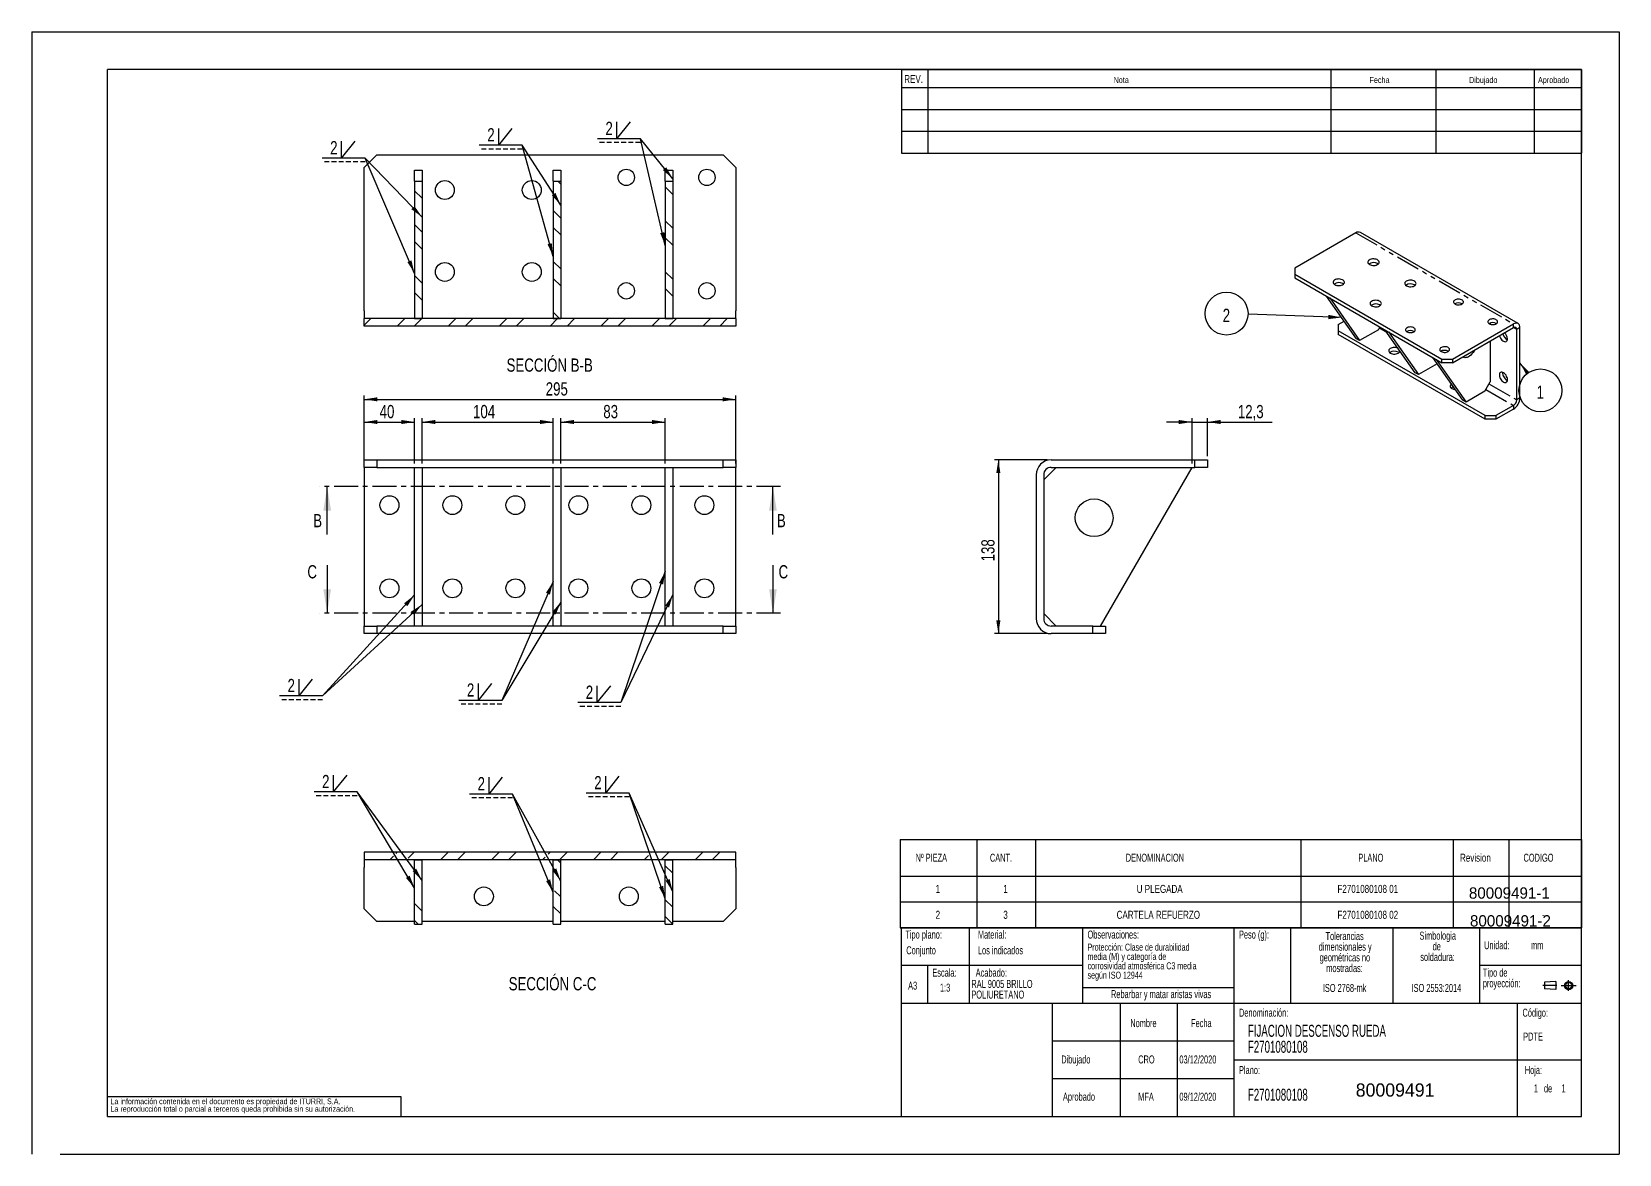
# Model space of a CAD drawing. Extents: x 0 to 420, y 0 to 297.
import ezdxf

# ---------------------------------------------------------------- set-up
doc = ezdxf.new("R2010")
doc.units = 0
for name, pattern in [('SLD-CENTRADA-DOBLE', [12.7, 6.35, -1.27, 1.27, -1.27, 1.27, -1.27]), ('SLD-CENTRADA-SIMPLE', [10.16, 6.35, -1.27, 1.27, -1.27]), ('SLD-CENTRADA-TRAZOS-LARGOS', [19.05, 15.24, -1.27, 1.27, -1.27]), ('SLD-CONTINUA', [0]), ('SLD-DISCONTINUA', [1.905, 1.27, -0.635])]:
    doc.linetypes.add(name, pattern=pattern)
doc.layers.get('0').update_dxf_attribs({"linetype": 'CONTINUOUS'})
doc.layers.add('FORMATO', color=7, linetype='SLD-CONTINUA')
doc.layers.add('SLD-0', color=179, linetype='SLD-CONTINUA')
doc.styles.add('SLDTEXTSTYLE0', font='TXT', dxfattribs={"width": 0.605})
doc.styles.add('SLDTEXTSTYLE1', font='TXT', dxfattribs={"width": 0.75})
doc.dimstyles.new('SLDDIMSTYLE0', dxfattribs={"dimtxt": 3.5, "dimasz": 3.5, "dimexe": 0, "dimexo": 0.0625, "dimgap": 0.875, "dimtad": 1, "dimdec": 1, "dimlfac": 3, "dimrnd": 1e-09, "dimzin": 12, "dimdsep": 46, "dimtxsty": 'SLDTEXTSTYLE1', "dimsah": 1, "dimcen": 0.09, "dimadec": 0, "dimazin": 0, "dimtfac": 1, "dimtdec": 1, "dimtofl": 0, "dimtmove": 0, "dimatfit": 3, "dimfxl": 1, "dimtolj": 1, "dimtzin": 12, "dimarcsym": 0})
doc.dimstyles.new('SLDDIMSTYLE1', dxfattribs={"dimtxt": 0.18, "dimasz": 3.5, "dimexe": 0, "dimexo": 0.0625, "dimgap": 0, "dimtad": 0, "dimtih": 1, "dimtoh": 1, "dimdec": 0, "dimrnd": 1e-09, "dimzin": 0, "dimdsep": 46, "dimtxsty": 'Standard', "dimsah": 1, "dimcen": 0.09, "dimadec": 0, "dimazin": 0, "dimtfac": 3.5, "dimtdec": 0, "dimtofl": 0, "dimtmove": 0, "dimatfit": 3, "dimfxl": 1, "dimtolj": 1, "dimtzin": 0, "dimarcsym": 0})
doc.dimstyles.new('SLDDIMSTYLE2', dxfattribs={"dimtxt": 3.5, "dimasz": 3.5, "dimexe": 0, "dimexo": 0.0625, "dimgap": 0.875, "dimtad": 1, "dimdec": 1, "dimlfac": 3, "dimrnd": 1e-09, "dimzin": 12, "dimdsep": 46, "dimtxsty": 'SLDTEXTSTYLE1', "dimsah": 1, "dimcen": 0.09, "dimadec": 0, "dimazin": 0, "dimtfac": 1, "dimtdec": 1, "dimtmove": 0, "dimatfit": 0, "dimfxl": 1, "dimtolj": 1, "dimtzin": 12, "dimarcsym": 0})

# ---------------------------------------------------------------- blocks, each defined once
blk = doc.blocks.new('BLOQUE3')
at = {"color": 7, "linetype": 'SLD-CENTRADA-TRAZOS-LARGOS'}
for p, q in [((397.92, 130.06), (394.8, 130.06)), ((398.88, 130.02), (402.16, 130.02)), ((400.52, 128.85), (400.52, 131.19))]:
    blk.add_line(p, q, dxfattribs=at)
at = {"color": 7, "linetype": 'SLD-CONTINUA'}
for p, q in [((397.68, 130.95), (395.23, 130.77)), ((395.23, 130.77), (395.23, 129.34)), ((397.68, 130.95), (397.68, 129.16)), ((397.68, 129.16), (395.23, 129.34))]:
    blk.add_line(p, q, dxfattribs=at)
for radius in [0.892, 0.713]:
    blk.add_circle((400.52, 130.02), radius, dxfattribs=at)
blk = doc.blocks.new('SW_NOTE_0')
at = {"layer": 'SLD-0', "color": 0, "attachment_point": 2, "style": 'SLDTEXTSTYLE0'}
for s, insert, char_height in [('dimensionales y', (7.54, -0.09), 2.1167), ('Tolerancias', (7.41, 2.73), 2.1167), ('geométricas no', (7.46, -2.92), 2.1167), ('mostradas:', (7.38, -5.74), 2.117)]:
    blk.add_mtext(s, dxfattribs=dict(at, insert=insert, char_height=char_height))
blk = doc.blocks.new('SW_NOTE_0_1')
at = {"layer": 'SLD-0', "color": 0, "attachment_point": 1, "style": 'SLDTEXTSTYLE0'}
for s, insert, char_height in [('Tipo de', (0, 2.73), 2.117), ('proyección:', (0, -0.09), 2.1167)]:
    blk.add_mtext(s, dxfattribs=dict(at, insert=insert, char_height=char_height))
blk = doc.blocks.new('SW_NOTE_0_2')
at = {"layer": 'SLD-0', "color": 0, "char_height": 2.117, "attachment_point": 2, "style": 'SLDTEXTSTYLE0'}
for s, insert in [('Simbologia', (7.11, 2.73)), ('de', (6.84, -0.09)), ('soldadura:', (7.06, -2.92))]:
    blk.add_mtext(s, dxfattribs=dict(at, insert=insert))
blk = doc.blocks.new('SW_NOTE_0_3')
at = {"layer": 'SLD-0', "color": 0, "char_height": 1.5, "attachment_point": 1, "style": 'SLDTEXTSTYLE1'}
for s, insert in [('La información contenida en el documento es propiedad de ITURRI, S.A.', (0, 1.93)), ('La reproducción total o parcial a terceros queda prohibida sin su autorización.', (0, -0.07))]:
    blk.add_mtext(s, dxfattribs=dict(at, insert=insert))
blk = doc.blocks.new('SW_NOTE_0_4')
at = {"layer": 'SLD-0', "color": 0, "char_height": 2.1167, "attachment_point": 1, "style": 'SLDTEXTSTYLE0'}
for s, insert in [('RAL 9005 BRILLO', (0, 2.73)), ('POLIURETANO', (0, -0.09))]:
    blk.add_mtext(s, dxfattribs=dict(at, insert=insert))
blk = doc.blocks.new('SW_NOTE_0_5')
at = {"layer": 'SLD-0', "color": 0, "char_height": 3.175, "attachment_point": 1, "style": 'SLDTEXTSTYLE0'}
for s, insert in [('FIJACION DESCENSO RUEDA', (0, 4.09)), ('F2701080108', (0, -0.14))]:
    blk.add_mtext(s, dxfattribs=dict(at, insert=insert))
blk = doc.blocks.new('SW_NOTE_0_6')
at = {"layer": 'SLD-0', "color": 0, "char_height": 1.8521, "attachment_point": 1, "style": 'SLDTEXTSTYLE0'}
for s, insert in [('media (M) y categoría de', (0, -0.08)), ('Protección: Clase de durabilidad', (0, 2.39)), ('corrosividad atmosférica C3 media', (0, -2.55)), ('según ISO 12944', (0, -5.02))]:
    blk.add_mtext(s, dxfattribs=dict(at, insert=insert))
blk = doc.blocks.new('SW_TABLEANNOTATION_0')
at = {"layer": 'FORMATO', "color": 0}
for p, q in [((0, 0), (0, -9.66)), ((0, 0), (20.25, 0)), ((20.25, 0), (20.25, -9.66)), ((20.25, 0), (35.79, 0)), ((35.79, 0), (35.79, -9.66)), ((35.79, 0), (105.92, 0)), ((105.92, 0), (105.92, -9.66)), ((105.92, 0), (146.3, 0)), ((146.3, 0), (146.3, -9.66)), ((146.3, 0), (160.98, 0)), ((160.98, 0), (160.98, -9.66)), ((160.98, 0), (180.2, 0)), ((180.2, 0), (180.2, -9.66)), ((0, -9.66), (20.25, -9.66)), ((0, -9.66), (0, -16.51)), ((20.25, -9.66), (35.79, -9.66)), ((20.25, -9.66), (20.25, -16.51)), ((35.79, -9.66), (105.92, -9.66)), ((35.79, -9.66), (35.79, -16.51)), ((105.92, -9.66), (146.3, -9.66)), ((105.92, -9.66), (105.92, -16.51)), ((146.3, -9.66), (160.98, -9.66)), ((146.3, -9.66), (146.3, -16.51)), ((160.98, -9.66), (180.2, -9.66)), ((160.98, -9.66), (160.98, -16.51)), ((180.2, -9.66), (180.2, -16.51)), ((0, -16.51), (0, -23.35)), ((0, -16.51), (20.25, -16.51)), ((20.25, -16.51), (20.25, -23.35)), ((20.25, -16.51), (35.79, -16.51)), ((35.79, -16.51), (35.79, -23.35)), ((35.79, -16.51), (105.92, -16.51)), ((105.92, -16.51), (105.92, -23.35)), ((105.92, -16.51), (146.3, -16.51)), ((146.3, -16.51), (146.3, -23.35)), ((146.3, -16.51), (160.98, -16.51)), ((160.98, -16.51), (160.98, -23.35)), ((160.98, -16.51), (180.2, -16.51)), ((180.2, -16.51), (180.2, -23.35)), ((0, -23.35), (20.25, -23.35)), ((20.25, -23.35), (35.79, -23.35)), ((35.79, -23.35), (105.92, -23.35)), ((105.92, -23.35), (146.3, -23.35)), ((146.3, -23.35), (160.98, -23.35)), ((160.98, -23.35), (180.2, -23.35))]:
    blk.add_line(p, q, dxfattribs=at)
at = {"layer": 'FORMATO', "color": 0, "attachment_point": 1}
for s, insert, char_height, style in [('Nº PIEZA', (4.04, -3.76), 2.117, 'SLDTEXTSTYLE0'), ('CANT.', (23.71, -3.76), 2.117, 'SLDTEXTSTYLE0'), ('DENOMINACION', (59.64, -3.76), 2.1167, 'SLDTEXTSTYLE0'), ('PLANO', (121.17, -3.76), 2.117, 'SLDTEXTSTYLE0'), ('Revision', (148.08, -3.76), 2.117, 'SLDTEXTSTYLE1'), ('CODIGO', (164.87, -3.76), 2.117, 'SLDTEXTSTYLE0'), ('1', (9.34, -12.01), 2.12, 'SLDTEXTSTYLE1'), ('1', (27.24, -12.01), 2.12, 'SLDTEXTSTYLE1'), ('U PLEGADA', (62.54, -12.01), 2.117, 'SLDTEXTSTYLE1'), ('F2701080108 01', (115.65, -12.01), 2.1167, 'SLDTEXTSTYLE1'), ('-', (169.73, -12.01), 2.12, 'SLDTEXTSTYLE1'), ('2', (9.34, -18.86), 2.12, 'SLDTEXTSTYLE1'), ('3', (27.24, -18.86), 2.12, 'SLDTEXTSTYLE1'), ('CARTELA REFUERZO', (57.23, -18.86), 2.1167, 'SLDTEXTSTYLE1'), ('F2701080108 02', (115.65, -18.86), 2.1167, 'SLDTEXTSTYLE1'), ('-', (169.73, -18.86), 2.12, 'SLDTEXTSTYLE1')]:
    blk.add_mtext(s, dxfattribs=dict(at, insert=insert, char_height=char_height, style=style))
blk = doc.blocks.new('_D')
at = {"layer": 'FORMATO', "color": 7, "transparency": 16777216}
for p, q in [((87.96, 182.74), (87.96, 194.74)), ((87.96, 193.74), (101.29, 193.74)), ((101.29, 182.74), (101.29, 194.74))]:
    blk.add_line(p, q, dxfattribs=at)
for points in [[(87.96, 193.74), (91.46, 193.2), (91.46, 194.28)], [(101.29, 193.74), (97.79, 194.28), (97.79, 193.2)]]:
    blk.add_solid(points, dxfattribs=at)
at = {"layer": 'FORMATO', "color": 7, "transparency": 16777216, "insert": (92.04, 198.25), "char_height": 3.5, "attachment_point": 1, "style": 'SLDTEXTSTYLE1'}
blk.add_mtext('40', dxfattribs=at)
blk = doc.blocks.new('_D_1')
at = {"layer": 'FORMATO', "color": 7, "transparency": 16777216}
for p, q in [((103.29, 182.74), (103.29, 194.74)), ((103.29, 193.74), (137.96, 193.74)), ((137.96, 182.74), (137.96, 194.74))]:
    blk.add_line(p, q, dxfattribs=at)
for points in [[(103.29, 193.74), (106.79, 193.2), (106.79, 194.28)], [(137.96, 193.74), (134.46, 194.28), (134.46, 193.2)]]:
    blk.add_solid(points, dxfattribs=at)
at = {"layer": 'FORMATO', "color": 7, "transparency": 16777216, "insert": (116.75, 198.25), "char_height": 3.5, "attachment_point": 1, "style": 'SLDTEXTSTYLE1'}
blk.add_mtext('104', dxfattribs=at)
blk = doc.blocks.new('_D_2')
at = {"layer": 'FORMATO', "color": 7, "transparency": 16777216}
for p, q in [((139.96, 182.74), (139.96, 194.74)), ((139.96, 193.74), (167.62, 193.74)), ((167.62, 182.74), (167.62, 194.74))]:
    blk.add_line(p, q, dxfattribs=at)
for points in [[(139.96, 193.74), (143.46, 193.2), (143.46, 194.28)], [(167.62, 193.74), (164.12, 194.28), (164.12, 193.2)]]:
    blk.add_solid(points, dxfattribs=at)
at = {"layer": 'FORMATO', "color": 7, "transparency": 16777216, "insert": (151.21, 198.25), "char_height": 3.5, "attachment_point": 1, "style": 'SLDTEXTSTYLE1'}
blk.add_mtext('83', dxfattribs=at)
blk = doc.blocks.new('_D_3')
at = {"layer": 'FORMATO', "color": 7, "transparency": 16777216}
for p, q in [((87.96, 182.74), (87.96, 200.74)), ((87.96, 199.74), (186.29, 199.74)), ((186.29, 182.74), (186.29, 200.74))]:
    blk.add_line(p, q, dxfattribs=at)
for points in [[(87.96, 199.74), (91.46, 199.2), (91.46, 200.28)], [(186.29, 199.74), (182.79, 200.28), (182.79, 199.2)]]:
    blk.add_solid(points, dxfattribs=at)
at = {"layer": 'FORMATO', "color": 7, "transparency": 16777216, "insert": (135.98, 204.25), "char_height": 3.5, "attachment_point": 1, "style": 'SLDTEXTSTYLE1'}
blk.add_mtext('295', dxfattribs=at)
blk = doc.blocks.new('SW_SYMBOL_WELD_BUSB')
at = {"layer": 'FORMATO', "color": 0}
for q in [(200, 1000), (1000, 1000)]:
    blk.add_line((200, 0), q, dxfattribs=at)
blk = doc.blocks.new('SW_WELDSYMBOL_0')
at = {"layer": 'FORMATO', "color": 0}
blk.add_line((0, 0), (-11.38, 0), dxfattribs=at)
at = {"layer": 'FORMATO', "color": 0, "linetype": 'SLD-DISCONTINUA'}
blk.add_line((0, -1), (-11.38, -1), dxfattribs=at)
at = {"layer": 'FORMATO', "color": 0, "xscale": 0.004470703125, "yscale": 0.004470703125, "zscale": 0.004470703125}
blk.add_blockref('SW_SYMBOL_WELD_BUSB', (-7.11, 0), dxfattribs=at)
at = {"layer": 'FORMATO', "color": 0, "insert": (-9.26, 4.51), "char_height": 3.5, "attachment_point": 1, "style": 'SLDTEXTSTYLE1'}
blk.add_mtext('2', dxfattribs=at)
blk = doc.blocks.new('SW_WELDSYMBOL_1')
at = {"layer": 'FORMATO', "color": 0}
blk.add_line((0, 0), (-11.38, 0), dxfattribs=at)
at = {"layer": 'FORMATO', "color": 0, "linetype": 'SLD-DISCONTINUA'}
blk.add_line((0, -1), (-11.38, -1), dxfattribs=at)
at = {"layer": 'FORMATO', "color": 0, "xscale": 0.004470703125, "yscale": 0.004470703125, "zscale": 0.004470703125}
blk.add_blockref('SW_SYMBOL_WELD_BUSB', (-7.11, 0), dxfattribs=at)
at = {"layer": 'FORMATO', "color": 0, "insert": (-9.26, 4.51), "char_height": 3.5, "attachment_point": 1, "style": 'SLDTEXTSTYLE1'}
blk.add_mtext('2', dxfattribs=at)
blk = doc.blocks.new('SW_WELDSYMBOL_2')
at = {"layer": 'FORMATO', "color": 0}
blk.add_line((0, 0), (-11.38, 0), dxfattribs=at)
at = {"layer": 'FORMATO', "color": 0, "linetype": 'SLD-DISCONTINUA'}
blk.add_line((0, -1), (-11.38, -1), dxfattribs=at)
at = {"layer": 'FORMATO', "color": 0, "xscale": 0.004470703125, "yscale": 0.004470703125, "zscale": 0.004470703125}
blk.add_blockref('SW_SYMBOL_WELD_BUSB', (-7.11, 0), dxfattribs=at)
at = {"layer": 'FORMATO', "color": 0, "insert": (-9.26, 4.51), "char_height": 3.5, "attachment_point": 1, "style": 'SLDTEXTSTYLE1'}
blk.add_mtext('2', dxfattribs=at)
blk = doc.blocks.new('_D_4')
at = {"layer": 'FORMATO', "color": 7, "transparency": 16777216}
for p, q in [((306.98, 193.74), (300.25, 193.74)), ((306.98, 182.74), (306.98, 194.74)), ((306.98, 193.74), (311.06, 193.74)), ((311.06, 184.74), (311.06, 194.74)), ((311.06, 193.74), (328.14, 193.74))]:
    blk.add_line(p, q, dxfattribs=at)
for points in [[(306.98, 193.74), (303.48, 194.28), (303.48, 193.2)], [(311.06, 193.74), (314.56, 193.2), (314.56, 194.28)]]:
    blk.add_solid(points, dxfattribs=at)
at = {"layer": 'FORMATO', "color": 7, "transparency": 16777216, "insert": (319.09, 198.25), "char_height": 3.5, "attachment_point": 1, "style": 'SLDTEXTSTYLE1'}
blk.add_mtext('12,3', dxfattribs=at)
blk = doc.blocks.new('_D_5')
at = {"layer": 'FORMATO', "color": 7, "transparency": 16777216}
for p, q in [((268.73, 183.74), (254.73, 183.74)), ((255.73, 183.74), (255.73, 137.74)), ((268.73, 137.74), (254.73, 137.74))]:
    blk.add_line(p, q, dxfattribs=at)
for points in [[(255.73, 183.74), (255.19, 180.24), (256.27, 180.24)], [(255.73, 137.74), (256.27, 141.24), (255.19, 141.24)]]:
    blk.add_solid(points, dxfattribs=at)
at = {"layer": 'FORMATO', "color": 7, "transparency": 16777216, "insert": (251.22, 156.86), "char_height": 3.5, "attachment_point": 1, "rotation": 90, "style": 'SLDTEXTSTYLE1'}
blk.add_mtext('138', dxfattribs=at)
blk = doc.blocks.new('SW_NOTE_0_7')
at = {"layer": 'FORMATO', "color": 0}
blk.add_circle((3.38, -4.57), 5.68, dxfattribs=at)
at = {"layer": 'FORMATO', "color": 0, "insert": (3.35, -3.28), "char_height": 3.5, "attachment_point": 2, "style": 'SLDTEXTSTYLE1'}
blk.add_mtext('1', dxfattribs=at)
blk = doc.blocks.new('SW_NOTE_0_8')
at = {"layer": 'FORMATO', "color": 0}
blk.add_circle((-5.68, 0.19), 5.68, dxfattribs=at)
at = {"layer": 'FORMATO', "color": 0, "insert": (-5.72, 1.48), "char_height": 3.5, "attachment_point": 2, "style": 'SLDTEXTSTYLE1'}
blk.add_mtext('2', dxfattribs=at)
blk = doc.blocks.new('SW_WELDSYMBOL_3')
at = {"layer": 'FORMATO', "color": 0}
blk.add_line((0, 0), (-11.38, 0), dxfattribs=at)
at = {"layer": 'FORMATO', "color": 0, "linetype": 'SLD-DISCONTINUA'}
blk.add_line((0, -1), (-11.38, -1), dxfattribs=at)
at = {"layer": 'FORMATO', "color": 0, "xscale": 0.004470703125, "yscale": 0.004470703125, "zscale": 0.004470703125}
blk.add_blockref('SW_SYMBOL_WELD_BUSB', (-7.11, 0), dxfattribs=at)
at = {"layer": 'FORMATO', "color": 0, "insert": (-9.26, 4.51), "char_height": 3.5, "attachment_point": 1, "style": 'SLDTEXTSTYLE1'}
blk.add_mtext('2', dxfattribs=at)
blk = doc.blocks.new('SW_WELDSYMBOL_4')
at = {"layer": 'FORMATO', "color": 0}
blk.add_line((0, 0), (-11.38, 0), dxfattribs=at)
at = {"layer": 'FORMATO', "color": 0, "linetype": 'SLD-DISCONTINUA'}
blk.add_line((0, -1), (-11.38, -1), dxfattribs=at)
at = {"layer": 'FORMATO', "color": 0, "xscale": 0.004470703125, "yscale": 0.004470703125, "zscale": 0.004470703125}
blk.add_blockref('SW_SYMBOL_WELD_BUSB', (-7.11, 0), dxfattribs=at)
at = {"layer": 'FORMATO', "color": 0, "insert": (-9.26, 4.51), "char_height": 3.5, "attachment_point": 1, "style": 'SLDTEXTSTYLE1'}
blk.add_mtext('2', dxfattribs=at)
blk = doc.blocks.new('SW_WELDSYMBOL_5')
at = {"layer": 'FORMATO', "color": 0}
blk.add_line((0, 0), (-11.38, 0), dxfattribs=at)
at = {"layer": 'FORMATO', "color": 0, "linetype": 'SLD-DISCONTINUA'}
blk.add_line((0, -1), (-11.38, -1), dxfattribs=at)
at = {"layer": 'FORMATO', "color": 0, "xscale": 0.004470703125, "yscale": 0.004470703125, "zscale": 0.004470703125}
blk.add_blockref('SW_SYMBOL_WELD_BUSB', (-7.11, 0), dxfattribs=at)
at = {"layer": 'FORMATO', "color": 0, "insert": (-9.26, 4.51), "char_height": 3.5, "attachment_point": 1, "style": 'SLDTEXTSTYLE1'}
blk.add_mtext('2', dxfattribs=at)
blk = doc.blocks.new('SW_WELDSYMBOL_6')
at = {"layer": 'FORMATO', "color": 0}
blk.add_line((0, 0), (-11.38, 0), dxfattribs=at)
at = {"layer": 'FORMATO', "color": 0, "linetype": 'SLD-DISCONTINUA'}
blk.add_line((0, -1), (-11.38, -1), dxfattribs=at)
at = {"layer": 'FORMATO', "color": 0, "xscale": 0.004470703125, "yscale": 0.004470703125, "zscale": 0.004470703125}
blk.add_blockref('SW_SYMBOL_WELD_BUSB', (-7.11, 0), dxfattribs=at)
at = {"layer": 'FORMATO', "color": 0, "insert": (-9.26, 4.51), "char_height": 3.5, "attachment_point": 1, "style": 'SLDTEXTSTYLE1'}
blk.add_mtext('2', dxfattribs=at)
blk = doc.blocks.new('SW_WELDSYMBOL_7')
at = {"layer": 'FORMATO', "color": 0}
blk.add_line((0, 0), (-11.38, 0), dxfattribs=at)
at = {"layer": 'FORMATO', "color": 0, "linetype": 'SLD-DISCONTINUA'}
blk.add_line((0, -1), (-11.38, -1), dxfattribs=at)
at = {"layer": 'FORMATO', "color": 0, "xscale": 0.004470703125, "yscale": 0.004470703125, "zscale": 0.004470703125}
blk.add_blockref('SW_SYMBOL_WELD_BUSB', (-7.11, 0), dxfattribs=at)
at = {"layer": 'FORMATO', "color": 0, "insert": (-9.26, 4.51), "char_height": 3.5, "attachment_point": 1, "style": 'SLDTEXTSTYLE1'}
blk.add_mtext('2', dxfattribs=at)
blk = doc.blocks.new('SW_WELDSYMBOL_8')
at = {"layer": 'FORMATO', "color": 0}
blk.add_line((0, 0), (-11.38, 0), dxfattribs=at)
at = {"layer": 'FORMATO', "color": 0, "linetype": 'SLD-DISCONTINUA'}
blk.add_line((0, -1), (-11.38, -1), dxfattribs=at)
at = {"layer": 'FORMATO', "color": 0, "xscale": 0.004470703125, "yscale": 0.004470703125, "zscale": 0.004470703125}
blk.add_blockref('SW_SYMBOL_WELD_BUSB', (-7.11, 0), dxfattribs=at)
at = {"layer": 'FORMATO', "color": 0, "insert": (-9.26, 4.51), "char_height": 3.5, "attachment_point": 1, "style": 'SLDTEXTSTYLE1'}
blk.add_mtext('2', dxfattribs=at)

msp = doc.modelspace()

# ---------------------------------------------------------------- linework, layer by layer
at = {"color": 7, "linetype": 'SLD-CONTINUA'}
for p, q in [((0, 297), (420, 297)), ((0, 297), (0, -0.001)), ((420, 297), (420, 0)), ((410, 287), (20, 287)), ((20, 10), (20, 287)), ((410, 10), (410, 287)), ((91.291, 264.451), (87.958, 261.118)), ((87.958, 223.118), (87.958, 261.118)), ((91.291, 264.451), (182.958, 264.451)), ((186.291, 261.118), (182.958, 264.451)), ((186.291, 261.118), (186.291, 223.118)), ((101.291, 260.367), (103.291, 260.367)), ((101.291, 257.431), (101.291, 260.367)), ((101.291, 257.431), (103.291, 257.431)), ((101.291, 257.431), (101.291, 221.118)), ((103.291, 260.367), (103.291, 257.431)), ((103.291, 257.431), (103.291, 221.118)), ((137.958, 260.367), (139.958, 260.367)), ((137.958, 257.431), (137.958, 260.367)), ((137.958, 257.431), (139.958, 257.431)), ((137.958, 257.431), (137.958, 221.118)), ((139.223, 257.431), (139.958, 256.696)), ((139.958, 260.367), (139.958, 257.431)), ((139.958, 257.431), (139.958, 221.118)), ((167.625, 260.367), (169.625, 260.367)), ((167.625, 257.431), (167.625, 260.367)), ((167.625, 257.431), (169.625, 257.431)), ((167.625, 257.431), (167.625, 221.118)), ((169.625, 260.367), (169.625, 257.431)), ((169.625, 257.431), (169.625, 221.118)), ((101.291, 254.951), (103.291, 252.951)), ((167.625, 255.97), (169.625, 253.97)), ((137.958, 249.716), (139.958, 247.716)), ((101.291, 245.971), (103.291, 243.971)), ((137.958, 245.226), (139.958, 243.226)), ((167.625, 246.99), (169.625, 244.99)), ((350.325, 243.778), (334.203, 234.471)), ((393.244, 219.813), (351.525, 243.897)), ((101.291, 241.481), (103.291, 239.481)), ((167.625, 242.5), (169.625, 240.5)), ((137.958, 236.245), (139.958, 234.245)), ((356.053, 235.655), (356.229, 235.532)), ((101.291, 232.501), (103.291, 230.501)), ((137.958, 231.755), (139.958, 229.755)), ((167.625, 233.519), (169.625, 231.519)), ((334.203, 234.471), (334.203, 232.838)), ((334.203, 232.838), (373.094, 210.387)), ((334.203, 232.838), (334.203, 231.858)), ((334.203, 231.858), (373.094, 209.407)), ((101.291, 228.011), (103.291, 226.011)), ((167.625, 229.029), (169.625, 227.029)), ((350.466, 215.772), (342.545, 227.043)), ((346.86, 230.348), (347.036, 230.226)), ((365.811, 230.021), (365.987, 229.899)), ((87.958, 223.118), (87.958, 221.118)), ((137.958, 222.775), (139.615, 221.118)), ((186.291, 221.118), (186.291, 223.118)), ((343.393, 226.553), (351.315, 215.282)), ((356.618, 224.715), (356.794, 224.592)), ((378.397, 225.041), (378.463, 225.001)), ((89.733, 221.118), (87.958, 219.343)), ((87.958, 219.118), (87.958, 221.118)), ((186.291, 221.118), (87.958, 221.118)), ((186.291, 219.118), (87.958, 219.118)), ((98.714, 221.118), (96.714, 219.118)), ((103.204, 221.118), (101.204, 219.118)), ((101.291, 221.118), (103.291, 221.118)), ((112.184, 221.118), (110.184, 219.118)), ((116.674, 221.118), (114.674, 219.118)), ((125.654, 221.118), (123.654, 219.118)), ((130.145, 221.118), (128.145, 219.118)), ((139.125, 221.118), (137.125, 219.118)), ((137.958, 221.118), (139.958, 221.118)), ((143.615, 221.118), (141.615, 219.118)), ((152.595, 221.118), (150.595, 219.118)), ((157.085, 221.118), (155.085, 219.118)), ((166.066, 221.118), (164.066, 219.118)), ((167.625, 221.118), (169.625, 221.118)), ((170.556, 221.118), (168.556, 219.118)), ((179.536, 221.118), (177.536, 219.118)), ((184.026, 221.118), (182.026, 219.118)), ((186.291, 221.118), (186.291, 219.118)), ((345.658, 219.527), (347.201, 220.418)), ((345.658, 219.527), (345.658, 217.894)), ((356.265, 218.139), (356.69, 218.877)), ((375.922, 210.387), (392.044, 219.694)), ((375.922, 209.407), (392.044, 218.714)), ((385.822, 219.915), (385.822, 219.636)), ((387.448, 219.816), (387.514, 219.776)), ((393.741, 200.097), (393.741, 218.714)), ((384.549, 195.443), (345.658, 217.894)), ((345.658, 217.894), (345.658, 216.915)), ((384.549, 194.463), (345.658, 216.915)), ((351.315, 215.282), (350.466, 215.772)), ((356.265, 218.139), (351.315, 215.282)), ((366.023, 206.791), (358.101, 218.062)), ((358.95, 217.572), (366.871, 206.301)), ((365.669, 217.694), (365.735, 217.653)), ((385.822, 215.122), (385.822, 204.342)), ((392.893, 199.607), (392.893, 218.224)), ((361.568, 212.22), (361.744, 212.098)), ((378.609, 199.525), (370.688, 210.796)), ((371.536, 210.306), (379.458, 199.035)), ((373.094, 209.407), (373.094, 210.387)), ((373.094, 210.387), (375.922, 210.387)), ((374.72, 212.469), (374.786, 212.428)), ((375.922, 210.387), (375.922, 209.407)), ((366.871, 206.301), (366.023, 206.791)), ((371.821, 209.159), (366.871, 206.301)), ((371.821, 209.159), (371.829, 209.172)), ((375.922, 209.407), (373.094, 209.407)), ((384.408, 201.893), (379.458, 199.035)), ((384.408, 201.893), (385.822, 204.342)), ((379.458, 199.035), (378.609, 199.525)), ((392.044, 198.137), (387.377, 195.443)), ((384.549, 195.443), (387.377, 195.443)), ((384.549, 194.463), (384.549, 195.443)), ((387.377, 194.463), (384.549, 194.463)), ((392.044, 197.158), (387.377, 194.463)), ((387.377, 195.443), (387.377, 194.463)), ((87.958, 181.74), (87.958, 183.74)), ((87.958, 183.74), (91.291, 183.74)), ((91.291, 181.74), (87.958, 181.74)), ((87.958, 181.74), (87.958, 179.74)), ((91.291, 183.74), (91.291, 181.74)), ((91.291, 183.74), (182.958, 183.74)), ((91.291, 181.74), (182.958, 181.74)), ((101.291, 139.74), (101.291, 181.74)), ((103.291, 181.74), (103.291, 139.74)), ((137.958, 139.74), (137.958, 181.74)), ((139.958, 181.74), (139.958, 139.74)), ((167.625, 139.74), (167.625, 181.74)), ((169.625, 181.74), (169.625, 139.74)), ((182.958, 181.74), (182.958, 183.74)), ((182.958, 183.74), (186.291, 183.74)), ((186.291, 181.74), (182.958, 181.74)), ((186.291, 183.74), (186.291, 181.74)), ((186.291, 179.74), (186.291, 181.74)), ((271.064, 181.74), (267.73, 178.407)), ((269.73, 183.74), (307.73, 183.74)), ((269.73, 181.74), (307.73, 181.74)), ((282.73, 139.74), (306.979, 181.74)), ((307.73, 181.74), (307.73, 183.74)), ((307.73, 183.74), (311.064, 183.74)), ((311.064, 181.74), (307.73, 181.74)), ((311.064, 183.74), (311.064, 181.74)), ((78.158, 163.955), (78.158, 176.655)), ((87.958, 179.74), (87.958, 141.74)), ((186.291, 141.74), (186.291, 179.74)), ((196.091, 163.955), (196.091, 176.655)), ((265.73, 179.74), (265.73, 141.74)), ((267.73, 179.74), (267.73, 141.74)), ((78.158, 155.863), (78.158, 143.163)), ((196.091, 155.863), (196.091, 143.163)), ((267.73, 143.073), (271.064, 139.74)), ((87.958, 141.74), (87.958, 139.74)), ((87.958, 137.74), (87.958, 139.74)), ((87.958, 139.74), (91.291, 139.74)), ((91.291, 139.74), (91.291, 137.74)), ((182.958, 139.74), (91.291, 139.74)), ((182.958, 137.74), (182.958, 139.74)), ((182.958, 139.74), (186.291, 139.74)), ((186.291, 139.74), (186.291, 141.74)), ((186.291, 139.74), (186.291, 137.74)), ((280.73, 139.74), (269.73, 139.74)), ((280.73, 137.74), (280.73, 139.74)), ((280.73, 139.74), (284.064, 139.74)), ((284.064, 139.74), (284.064, 137.74)), ((91.291, 137.74), (87.958, 137.74)), ((182.958, 137.74), (91.291, 137.74)), ((186.291, 137.74), (182.958, 137.74)), ((280.73, 137.74), (269.73, 137.74)), ((284.064, 137.74), (280.73, 137.74)), ((87.958, 79.894), (87.958, 77.894)), ((186.291, 79.894), (87.958, 79.894)), ((96.402, 79.581), (96.714, 79.894)), ((99.607, 78.296), (101.204, 79.894)), ((108.184, 77.894), (110.184, 79.894)), ((112.674, 77.894), (114.674, 79.894)), ((121.654, 77.894), (123.654, 79.894)), ((126.145, 77.894), (128.145, 79.894)), ((136.607, 79.376), (137.125, 79.894)), ((139.615, 77.894), (141.615, 79.894)), ((148.595, 77.894), (150.595, 79.894)), ((153.085, 77.894), (155.085, 79.894)), ((163.983, 79.811), (164.066, 79.894)), ((166.556, 77.894), (168.556, 79.894)), ((175.536, 77.894), (177.536, 79.894)), ((180.026, 77.894), (182.026, 79.894)), ((186.291, 77.894), (186.291, 79.894)), ((186.291, 77.894), (87.958, 77.894)), ((87.958, 77.894), (87.958, 75.894)), ((87.958, 64.894), (87.958, 75.894)), ((94.714, 77.894), (95.672, 78.852)), ((101.291, 60.917), (101.291, 77.894)), ((101.291, 77.894), (103.291, 77.894)), ((103.291, 77.806), (103.204, 77.894)), ((103.291, 60.917), (103.291, 77.894)), ((135.125, 77.894), (135.871, 78.64)), ((137.958, 77.894), (139.958, 77.894)), ((137.958, 60.917), (137.958, 77.894)), ((139.958, 77.06), (139.125, 77.894)), ((139.958, 60.917), (139.958, 77.894)), ((162.066, 77.894), (163.195, 79.023)), ((167.625, 60.917), (167.625, 77.894)), ((167.625, 77.894), (169.625, 77.894)), ((169.625, 74.334), (167.625, 76.334)), ((169.625, 60.917), (169.625, 77.894)), ((186.291, 75.894), (186.291, 77.894)), ((186.291, 75.894), (186.291, 64.894)), ((103.291, 73.316), (103.18, 73.428)), ((139.958, 68.08), (138.309, 69.729)), ((169.625, 65.354), (167.625, 67.354)), ((87.958, 64.894), (91.291, 61.56)), ((103.291, 64.336), (101.291, 66.336)), ((139.958, 63.59), (137.958, 65.59)), ((182.958, 61.56), (186.291, 64.894)), ((101.291, 61.56), (91.291, 61.56)), ((102.22, 60.917), (101.291, 61.845)), ((101.291, 60.917), (103.291, 60.917)), ((137.958, 61.56), (103.291, 61.56)), ((137.958, 60.917), (139.958, 60.917)), ((167.625, 61.56), (139.958, 61.56)), ((169.572, 60.917), (167.625, 62.864)), ((167.625, 60.917), (169.625, 60.917)), ((182.958, 61.56), (169.625, 61.56)), ((230, 60), (410, 60)), ((230, 60), (230, 10)), ((20, 10), (410, 10)), ((7.531, 0), (420, 0))]:
    msp.add_line(p, q, dxfattribs=at)
at = {"color": 8, "linetype": 'SLD-CENTRADA-DOBLE'}
for p, q in [((350.325, 243.778), (392.044, 219.694)), ((356.547, 218.629), (358.491, 217.507)), ((392.044, 218.714), (392.044, 219.694)), ((392.893, 218.224), (392.044, 218.714)), ((393.741, 218.714), (392.893, 218.224)), ((384.69, 202.383), (392.044, 198.137)), ((385.539, 203.852), (392.893, 199.607)), ((392.044, 198.137), (392.044, 197.158)), ((393.741, 200.097), (392.893, 199.607))]:
    msp.add_line(p, q, dxfattribs=at)
at = {"color": 7, "linetype": 'SLD-CENTRADA-SIMPLE'}
for p, q in [((198.091, 176.655), (76.158, 176.655)), ((198.091, 143.163), (76.158, 143.163))]:
    msp.add_line(p, q, dxfattribs=at)
at = {"color": 7, "linetype": 'SLD-CONTINUA', "flags": 128}
for points in [[(353.931, 235.41), (354.184, 235.293), (354.475, 235.209), (354.789, 235.164), (355.114, 235.159), (355.432, 235.194), (355.73, 235.268), (355.994, 235.378), (356.21, 235.517), (356.37, 235.68), (356.465, 235.859), (356.491, 236.046), (356.448, 236.231), (356.336, 236.407), (356.161, 236.565), (355.932, 236.697), (355.658, 236.798), (355.354, 236.863), (355.032, 236.888), (354.709, 236.873), (354.399, 236.818), (354.117, 236.725), (353.875, 236.6), (353.686, 236.448), (353.558, 236.276), (353.497, 236.092), (353.506, 235.905), (353.584, 235.724), (353.728, 235.556), (353.931, 235.41)], [(344.739, 230.103), (344.992, 229.986), (345.282, 229.903), (345.597, 229.858), (345.921, 229.852), (346.24, 229.888), (346.538, 229.962), (346.801, 230.071), (347.018, 230.21), (347.177, 230.373), (347.273, 230.552), (347.299, 230.739), (347.255, 230.925), (347.143, 231.1), (346.969, 231.258), (346.739, 231.39), (346.466, 231.491), (346.161, 231.556), (345.84, 231.581), (345.517, 231.566), (345.207, 231.511), (344.924, 231.419), (344.683, 231.294), (344.494, 231.142), (344.366, 230.97), (344.304, 230.786), (344.313, 230.599), (344.391, 230.417), (344.536, 230.249), (344.739, 230.103)], [(363.689, 229.777), (363.942, 229.659), (364.233, 229.576), (364.547, 229.531), (364.872, 229.526), (365.19, 229.561), (365.488, 229.635), (365.752, 229.744), (365.968, 229.884), (366.128, 230.047), (366.223, 230.226), (366.249, 230.412), (366.206, 230.598), (366.094, 230.774), (365.919, 230.931), (365.69, 231.064), (365.416, 231.165), (365.112, 231.229), (364.791, 231.255), (364.467, 231.239), (364.157, 231.184), (363.875, 231.092), (363.633, 230.967), (363.444, 230.815), (363.316, 230.643), (363.255, 230.459), (363.264, 230.272), (363.342, 230.09), (363.486, 229.923), (363.689, 229.777)], [(354.497, 224.47), (354.75, 224.353), (355.04, 224.27), (355.355, 224.224), (355.679, 224.219), (355.998, 224.255), (356.296, 224.329), (356.559, 224.438), (356.776, 224.577), (356.935, 224.74), (357.031, 224.919), (357.057, 225.106), (357.013, 225.291), (356.901, 225.467), (356.727, 225.625), (356.497, 225.757), (356.224, 225.858), (355.92, 225.923), (355.598, 225.948), (355.275, 225.933), (354.965, 225.878), (354.682, 225.786), (354.441, 225.661), (354.252, 225.509), (354.124, 225.336), (354.063, 225.153), (354.071, 224.965), (354.15, 224.784), (354.294, 224.616), (354.497, 224.47)], [(376.559, 224.96), (376.795, 224.852), (377.069, 224.778), (377.365, 224.743), (377.666, 224.748), (377.958, 224.793), (378.224, 224.876), (378.449, 224.992), (378.622, 225.134), (378.734, 225.296), (378.777, 225.469), (378.751, 225.642), (378.656, 225.808), (378.498, 225.956), (378.284, 226.079), (378.027, 226.171), (377.741, 226.226), (377.44, 226.241), (377.141, 226.215), (376.861, 226.151), (376.614, 226.051), (376.413, 225.921), (376.27, 225.768), (376.192, 225.599), (376.183, 225.425), (376.244, 225.254), (376.371, 225.097), (376.559, 224.96)], [(363.831, 217.612), (364.067, 217.504), (364.341, 217.43), (364.637, 217.395), (364.938, 217.4), (365.23, 217.445), (365.496, 217.528), (365.721, 217.644), (365.894, 217.787), (366.006, 217.949), (366.049, 218.121), (366.023, 218.295), (365.928, 218.46), (365.77, 218.608), (365.556, 218.732), (365.299, 218.823), (365.013, 218.878), (364.712, 218.893), (364.413, 218.868), (364.133, 218.803), (363.886, 218.703), (363.685, 218.573), (363.542, 218.42), (363.464, 218.252), (363.455, 218.077), (363.516, 217.907), (363.643, 217.749), (363.831, 217.612)], [(385.61, 219.735), (385.846, 219.627), (386.12, 219.553), (386.416, 219.518), (386.717, 219.523), (387.009, 219.568), (387.274, 219.651), (387.5, 219.767), (387.673, 219.909), (387.785, 220.071), (387.828, 220.244), (387.802, 220.417), (387.707, 220.583), (387.549, 220.731), (387.335, 220.854), (387.078, 220.946), (386.792, 221), (386.491, 221.016), (386.192, 220.99), (385.912, 220.926), (385.665, 220.826), (385.464, 220.696), (385.321, 220.543), (385.243, 220.374), (385.234, 220.2), (385.295, 220.029), (385.422, 219.872), (385.61, 219.735)], [(393.741, 218.714), (393.716, 219.039), (393.639, 219.325), (393.514, 219.563), (393.344, 219.744), (393.135, 219.865), (392.893, 219.921), (392.625, 219.911), (392.339, 219.834), (392.044, 219.694)], [(388.342, 216.577), (388.352, 216.535), (388.448, 216.239), (388.587, 215.948), (388.762, 215.676), (388.965, 215.435), (389.186, 215.236), (389.415, 215.09), (389.641, 215.002), (389.854, 214.977), (390.044, 215.016), (390.202, 215.117), (390.32, 215.276), (390.393, 215.485), (390.418, 215.733)], [(361.488, 213.243), (361.447, 213.263), (361.174, 213.364), (360.869, 213.428), (360.548, 213.453), (360.225, 213.438), (359.915, 213.383), (359.632, 213.291), (359.391, 213.166), (359.202, 213.014), (359.073, 212.842), (359.012, 212.658), (359.021, 212.471), (359.099, 212.289), (359.243, 212.121), (359.447, 211.975)], [(359.447, 211.975), (359.699, 211.858), (359.99, 211.775), (360.305, 211.73), (360.629, 211.725), (360.948, 211.76), (361.246, 211.834), (361.509, 211.943), (361.726, 212.083), (361.885, 212.246), (361.98, 212.425), (362.002, 212.513)], [(372.882, 212.387), (373.118, 212.279), (373.392, 212.205), (373.688, 212.17), (373.989, 212.175), (374.281, 212.22), (374.547, 212.303), (374.772, 212.419), (374.945, 212.562), (375.057, 212.724), (375.1, 212.896), (375.074, 213.07), (374.979, 213.235), (374.821, 213.383), (374.607, 213.507), (374.35, 213.598), (374.064, 213.653), (373.763, 213.668), (373.464, 213.643), (373.184, 213.578), (372.937, 213.478), (372.736, 213.348), (372.593, 213.195), (372.515, 213.027), (372.506, 212.852), (372.567, 212.682), (372.694, 212.524), (372.882, 212.387)], [(381.747, 212.77), (381.576, 212.474), (381.318, 212.098), (381.033, 211.754), (380.727, 211.451), (380.408, 211.195), (380.084, 210.993), (379.761, 210.85), (379.448, 210.769), (379.151, 210.751), (378.879, 210.798), (378.636, 210.907), (378.583, 210.943)], [(390.418, 204.955), (390.393, 205.233), (390.32, 205.526), (390.202, 205.821), (390.044, 206.105), (389.854, 206.363), (389.641, 206.584), (389.415, 206.757), (389.186, 206.875), (388.965, 206.932), (388.762, 206.925), (388.587, 206.854), (388.448, 206.724), (388.352, 206.539), (388.303, 206.309), (388.303, 206.044), (388.352, 205.757), (388.448, 205.461), (388.587, 205.17), (388.762, 204.897), (388.965, 204.656), (389.186, 204.458), (389.415, 204.311), (389.641, 204.223), (389.854, 204.199), (390.044, 204.238), (390.202, 204.339), (390.32, 204.497), (390.393, 204.706), (390.418, 204.955)], [(389.163, 206.884), (389.151, 206.798), (389.151, 206.534), (389.201, 206.246), (389.297, 205.951), (389.436, 205.66), (389.611, 205.387), (389.813, 205.146), (390.034, 204.948), (390.263, 204.801), (390.4, 204.741)], [(375.631, 203.762), (375.465, 203.625), (375.337, 203.453), (375.276, 203.269), (375.284, 203.082), (375.363, 202.9), (375.507, 202.733), (375.71, 202.587)]]:
    msp.add_lwpolyline(points, dxfattribs=at)
at = {"color": 7, "linetype": 'SLD-CONTINUA'}
for centre, radius in [((157.291, 258.451), 2.167), ((178.625, 258.451), 2.167), ((109.291, 255.118), 2.5), ((132.291, 255.118), 2.5), ((109.291, 233.451), 2.5), ((132.291, 233.451), 2.5), ((157.291, 228.451), 2.167), ((178.625, 228.451), 2.167), ((94.625, 171.74), 2.5), ((111.291, 171.74), 2.5), ((127.958, 171.74), 2.5), ((144.625, 171.74), 2.5), ((161.291, 171.74), 2.5), ((177.958, 171.74), 2.5), ((281.064, 168.407), 5), ((94.625, 149.74), 2.5), ((111.291, 149.74), 2.5), ((127.958, 149.74), 2.5), ((144.625, 149.74), 2.5), ((161.291, 149.74), 2.5), ((177.958, 149.74), 2.5), ((119.625, 68.227), 2.5), ((157.958, 68.227), 2.5)]:
    msp.add_circle(centre, radius, dxfattribs=at)
for centre, radius, start, end in [((351.024, 242.834), 1.175, 64.78093, 126.52953), ((355.003, 233.735), 2.188, 61.33469, 124.76352), ((345.81, 228.428), 2.188, 61.33466, 124.76354), ((364.761, 228.101), 2.188, 61.33468, 124.76354), ((355.568, 222.795), 2.188, 61.33465, 124.76357), ((377.482, 223.315), 1.954, 62.06556, 120.38602), ((386.533, 218.09), 1.954, 62.06554, 120.38606), ((392.376, 218.308), 0.524, 350.78594, 129.20329), ((364.754, 215.967), 1.954, 62.06555, 120.38602), ((391.364, 217.519), 2.22, 191.75502, 244.2634), ((388.089, 215.622), 2.331, 2.738, 47.4852), ((360.518, 210.3), 2.188, 61.33471, 124.76351), ((373.805, 210.742), 1.954, 62.06552, 120.38607), ((376.508, 201.484), 1.566, 102.8581, 128.49319), ((376.718, 204.48), 2.144, 241.96353, 267.73169), ((390.072, 200.256), 3.672, 302.4764, 357.52359), ((391.051, 199.691), 1.844, 302.60547, 357.39453), ((269.73, 179.74), 4, 90, 180), ((269.73, 179.74), 2, 90, 180), ((269.73, 141.74), 4, 180, 270), ((269.73, 141.74), 2, 180, 270)]:
    msp.add_arc(centre, radius, start, end, dxfattribs=at)
for points in [[(78.158, 176.655), (77.142, 170.305), (79.174, 170.305)], [(196.091, 176.655), (195.075, 170.305), (197.107, 170.305)], [(78.158, 143.163), (79.174, 149.513), (77.142, 149.513)], [(196.091, 143.163), (197.107, 149.513), (195.075, 149.513)]]:
    msp.add_solid(points, dxfattribs=at)
at = {"layer": 'FORMATO'}
for p, q in [((230.091, 287), (410, 287)), ((230.091, 287), (230.091, 264.866)), ((237.034, 287), (237.034, 264.866)), ((343.657, 287), (343.657, 264.866)), ((371.462, 287), (371.462, 264.866)), ((397.513, 287), (397.513, 264.866)), ((410, 287), (410, 264.866)), ((230.091, 282.266), (410, 282.266)), ((230.091, 276.466), (410, 276.466)), ((230.091, 270.666), (410, 270.666)), ((230.091, 264.866), (410, 264.866))]:
    msp.add_line(p, q, dxfattribs=at)
at = {"layer": 'FORMATO', "color": 7}
msp.add_line((395.772, 206.66), (393.741, 209.405), dxfattribs=at)
msp.add_solid([(393.741, 209.405), (395.39, 206.271), (396.255, 206.912)], dxfattribs=at)
at = {"layer": 'SLD-0'}
for p, q in [((248, 60), (248, 40)), ((278, 60), (278, 40)), ((318, 60), (318, 40)), ((333, 60), (333, 40)), ((360.082, 60), (360.082, 40)), ((383, 60), (383, 40)), ((230, 50), (248, 50)), ((237, 50), (237, 40)), ((248, 50), (278, 50)), ((383, 50), (410, 50)), ((278, 44.158), (318, 44.158)), ((230, 40), (410, 40)), ((270, 40), (270, 10)), ((288, 40), (288, 10)), ((303, 40), (303, 10)), ((318, 40), (318, 10)), ((393, 40), (393, 10)), ((270, 30), (318, 30)), ((318, 25), (393, 25)), ((393, 25), (410, 25)), ((270, 20), (318, 20)), ((20.002, 15.245), (97.629, 15.245)), ((97.629, 15.245), (97.629, 10))]:
    msp.add_line(p, q, dxfattribs=at)

# ---------------------------------------------------------------- block references
at = {"color": 7, "linetype": 'Continuous', "xscale": 1.2, "yscale": 1.2, "zscale": 1.2}
msp.add_blockref('BLOQUE3', (-74.011, -111.408), dxfattribs=at)
at = {"layer": 'FORMATO', "color": 7}
for name, p in [('SW_WELDSYMBOL_5', (161.04, 268.659)), ('SW_WELDSYMBOL_4', (129.782, 266.97)), ('SW_WELDSYMBOL_3', (88.208, 263.554)), ('SW_NOTE_0_8', (321.783, 222.237)), ('SW_NOTE_0_7', (395.772, 206.66)), ('SW_WELDSYMBOL_0', (76.938, 121.266)), ('SW_WELDSYMBOL_1', (124.391, 120.084)), ('SW_WELDSYMBOL_2', (155.837, 119.484)), ('SW_WELDSYMBOL_6', (86.076, 95.855)), ('SW_WELDSYMBOL_7', (127.211, 95.28)), ('SW_WELDSYMBOL_8', (158.075, 95.567))]:
    msp.add_blockref(name, p, dxfattribs=at)
at = {"layer": 'FORMATO'}
msp.add_blockref('SW_TABLEANNOTATION_0', (229.798, 83.277), dxfattribs=at)
at = {"layer": 'SLD-0'}
for name, p in [('SW_NOTE_0', (339.945, 56.056)), ('SW_NOTE_0_2', (364.873, 56.166)), ('SW_NOTE_0_6', (279.339, 53.33)), ('SW_NOTE_0_1', (383.914, 46.391)), ('SW_NOTE_0_4', (248.595, 43.399)), ('SW_NOTE_0_5', (321.739, 30.157)), ('SW_NOTE_0_3', (20.838, 12.819))]:
    msp.add_blockref(name, p, dxfattribs=at)

# ---------------------------------------------------------------- texts
at = {"color": 7, "linetype": 'Continuous', "char_height": 3.5, "attachment_point": 1, "style": 'SLDTEXTSTYLE1'}
for s, insert in [('B', (74.467, 169.392)), ('B', (197.146, 169.392)), ('C', (72.929, 155.863)), ('C', (197.585, 155.863))]:
    msp.add_mtext(s, dxfattribs=dict(at, insert=insert))
at = {"attachment_point": 1}
for s, width, insert, char_height in [('80009491-1', 24.496, (380.217, 70.615), 3), ('80009491-2', 28.0699, (380.504, 63.258), 3), ('80009491', 60.14397, (350.286, 18.75), 3.5)]:
    msp.add_mtext_dynamic_manual_height_columns(s, width=width, gutter_width=17.5, heights=[0], dxfattribs=dict(at, insert=insert, char_height=char_height))
at = {"layer": 'FORMATO', "style": 'SLDTEXTSTYLE1'}
for s, insert, char_height, attachment_point in [('REV.', (230.836, 285.552), 2.1167, 1), ('Nota', (286.224, 285.026), 1.5875, 1), ('Fecha', (353.926, 285.026), 1.5875, 1), ('Dibujado', (380.261, 285.026), 1.5875, 1), ('Aprobado', (398.51, 285.026), 1.5875, 1), ('SECCIÓN B-B', (137.031, 210.554), 3.5, 2), ('SECCIÓN C-C', (137.782, 46.862), 3.5, 2)]:
    msp.add_mtext(s, dxfattribs=dict(at, insert=insert, char_height=char_height, attachment_point=attachment_point))
at = {"layer": 'SLD-0', "style": 'SLDTEXTSTYLE0'}
for s, insert, char_height, attachment_point in [('Tipo plano:', (231.129, 59.181), 2.11667, 1), ('Material:', (250.33, 59.181), 2.1167, 1), ('Observaciones:', (279.339, 59.181), 2.11667, 1), ('Peso (g):', (319.403, 59.181), 2.1167, 1), ('Conjunto', (231.377, 55.019), 2.1167, 1), ('Los indicados', (250.33, 55.019), 2.11667, 1), ('Unidad:', (384.246, 56.371), 2.1167, 1), ('mm', (396.662, 56.371), 2.1167, 1), ('Escala:', (238.263, 49.101), 2.1167, 1), ('Acabado:', (249.738, 49.101), 2.1167, 1), ('A3', (231.859, 45.674), 2.1167, 1), ('1:3', (240.29, 45.135), 2.1167, 1), ('Rebarbar y matar aristas vivas', (298.785, 43.424), 2.11667, 2), ('ISO 2768-mk', (347.337, 45.06), 2.11667, 2), ('ISO 2553:2014', (371.625, 45.06), 2.11667, 2), ('Denominación:', (319.403, 38.514), 2.11667, 1), ('Código:', (394.398, 38.514), 2.1167, 1), ('Nombre', (290.638, 35.755), 2.1167, 1), ('Fecha', (306.708, 35.755), 2.1167, 1), ('PDTE', (394.586, 32.193), 2.1167, 1), ('Dibujado', (272.373, 26.14), 2.1167, 1), ('CRO', (292.735, 26.14), 2.1167, 1), ('03/12/2020', (303.629, 26.14), 2.1167, 1), ('Plano:', (319.403, 23.338), 2.1167, 1), ('Hoja:', (395.014, 23.338), 2.1167, 1), ('F2701080108', (321.739, 17.347), 3.175, 1), ('1', (397.413, 18.475), 2.117, 1), ('1', (397.413, 18.475), 2.117, 1), ('de', (400.078, 18.475), 2.1167, 1), ('de', (400.078, 18.475), 2.1167, 1), ('1', (404.731, 18.475), 2.117, 1), ('1', (404.731, 18.475), 2.117, 1), ('Aprobado', (272.825, 16.282), 2.1167, 1), ('MFA', (292.735, 16.282), 2.1167, 1), ('09/12/2020', (303.629, 16.282), 2.1167, 1)]:
    msp.add_mtext(s, dxfattribs=dict(at, insert=insert, char_height=char_height, attachment_point=attachment_point))

# ---------------------------------------------------------------- dimensions: what is measured, and where the dimension line sits
at = {"layer": 'FORMATO', "color": 7}
for base, p1, p2, picture, middle in [((186.291, 199.74), (87.958, 181.74), (186.291, 181.74), '_D_3', (139.861, 199.74)), ((101.291, 193.74), (87.958, 181.74), (101.291, 181.74), '_D', (94.625, 193.74)), ((137.958, 193.74), (103.291, 181.74), (137.958, 181.74), '_D_1', (120.625, 193.74)), ((167.625, 193.74), (139.958, 181.74), (167.625, 181.74), '_D_2', (153.791, 193.74))]:
    dim = msp.add_linear_dim(base=base, p1=p1, p2=p2, dimstyle='SLDDIMSTYLE0', dxfattribs=at)
    dim.commit()
    dim.dimension.update_dxf_attribs({"geometry": picture, "text_midpoint": middle, "dimtype": 160})
for base, p1, p2, angle, dimstyle, picture, middle in [((311.064, 193.74), (306.979, 181.74), (311.064, 183.74), 0, 'SLDDIMSTYLE2', '_D_4', (323.613, 193.74)), ((255.73, 137.74), (269.73, 183.74), (269.73, 137.74), 90, 'SLDDIMSTYLE0', '_D_5', (255.73, 160.74))]:
    dim = msp.add_linear_dim(base=base, p1=p1, p2=p2, angle=angle, dimstyle=dimstyle, dxfattribs=at)
    dim.commit()
    dim.dimension.update_dxf_attribs({"geometry": picture, "text_midpoint": middle, "dimtype": 160})

# ---------------------------------------------------------------- leaders
for points in [[(137.958, 237.548), (129.782, 266.97)], [(139.958, 251.115), (129.782, 266.97)], [(167.625, 240.426), (161.04, 268.659)], [(169.625, 258.059), (161.04, 268.659)], [(101.291, 233.076), (88.208, 263.554)], [(103.291, 247.933), (88.208, 263.554)], [(346.506, 221.407), (321.783, 222.237)], [(137.958, 151.526), (124.391, 120.084)], [(167.625, 154.262), (155.837, 119.484)], [(101.291, 147.977), (76.938, 121.266)], [(169.625, 148.061), (155.837, 119.484)], [(103.291, 145.493), (76.938, 121.266)], [(139.958, 146.114), (124.391, 120.084)], [(101.291, 70.418), (86.076, 95.855)], [(103.291, 72.43), (86.076, 95.855)], [(137.958, 69.268), (127.211, 95.28)], [(139.958, 72.286), (127.211, 95.28)], [(167.625, 67.544), (158.075, 95.567)], [(169.625, 69.412), (158.075, 95.567)]]:
    msp.add_leader(points, dimstyle='SLDDIMSTYLE1', dxfattribs=at)

doc.saveas('drawing.dxf')
